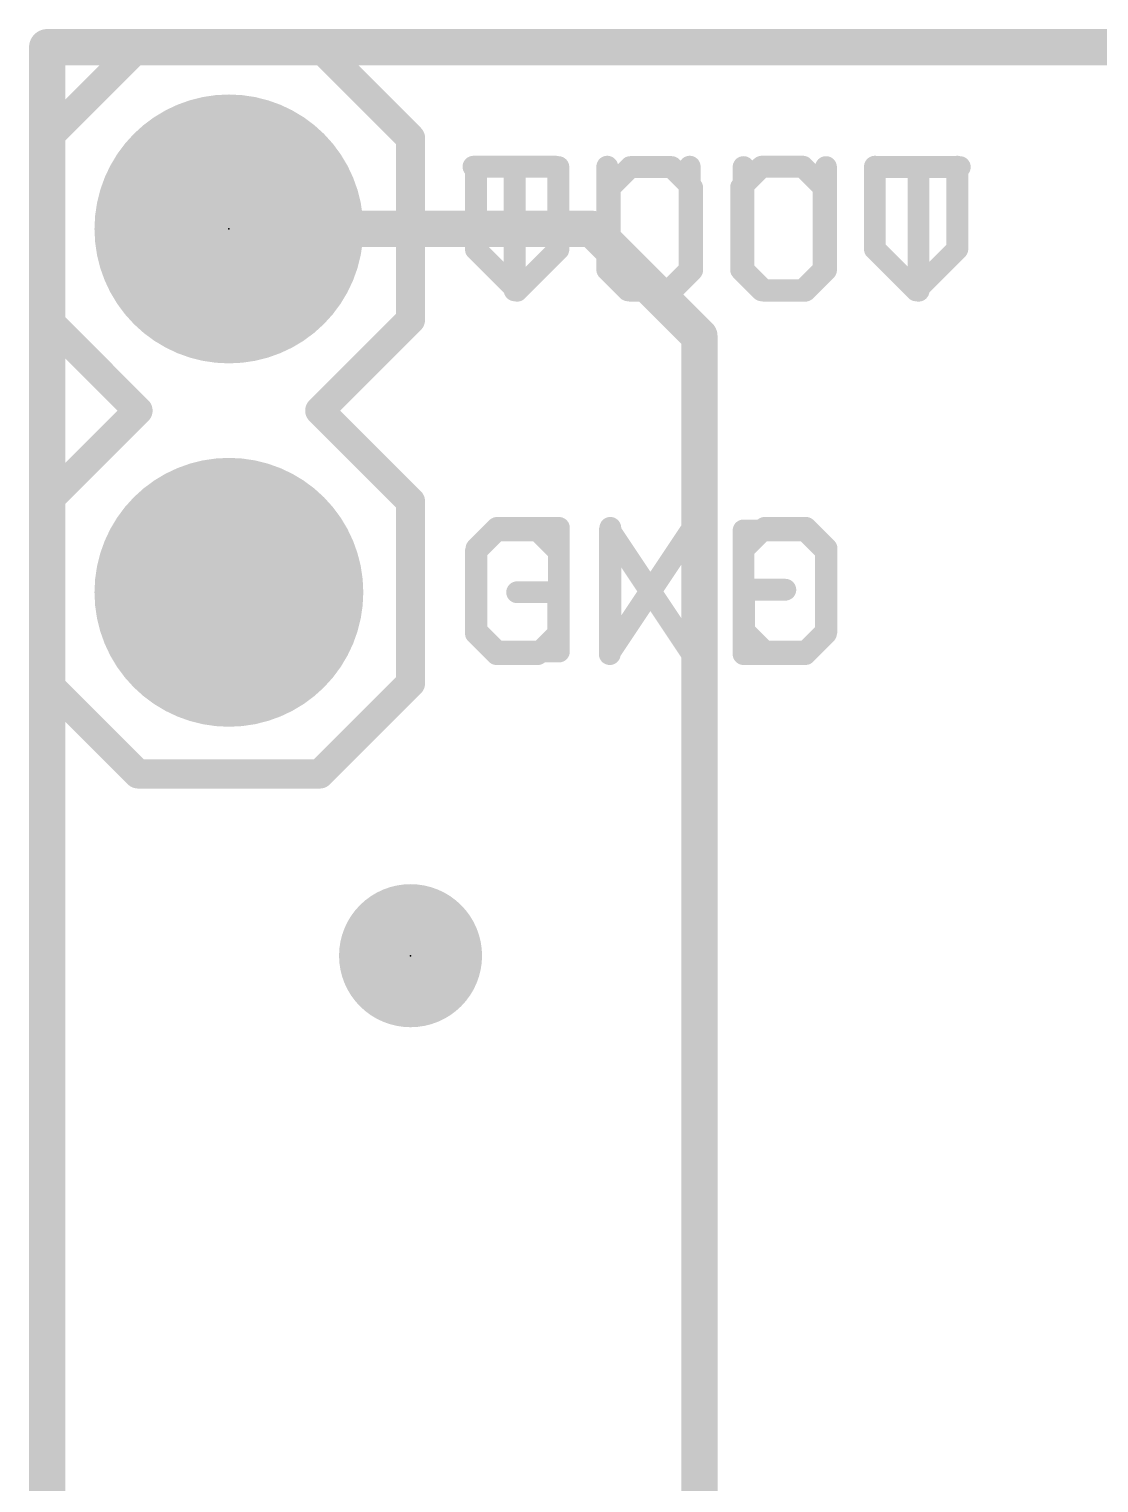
# Model space of a CAD drawing. Extents: x -4.1 to 20.4, y -14 to 28.1.
# Drawn here: x -0.13 to 7.35, y 17.9 to 28.07 of the extents above; entities that cross this region are included whole.
import ezdxf

# ---------------------------------------------------------------- set-up
doc = ezdxf.new("R2010")
doc.units = 0
for name, color, linetype in [('1', 12, 'CONTINUOUS'), ('16', 132, 'CONTINUOUS'), ('17', 110, 'CONTINUOUS'), ('20', 53, 'CONTINUOUS'), ('21', 41, 'CONTINUOUS'), ('22', 40, 'CONTINUOUS'), ('23', 53, 'CONTINUOUS'), ('51', 53, 'CONTINUOUS')]:
    doc.layers.add(name, color=color, linetype=linetype)

# ---------------------------------------------------------------- blocks, each defined once
blk = doc.blocks.new('PIE')
at = {"const_width": 0.5}
blk.add_lwpolyline([(0, -0.25, 1), (0, 0.25, 1), (0, -0.25)], format="xyb", dxfattribs=at)
blk = doc.blocks.new('RECT')
blk.add_solid([(-0.5, -0.5), (0.5, -0.5), (-0.5, 0.5), (0.5, 0.5)])
blk = doc.blocks.new('ROUNDP')
at = {"const_width": 0.5}
blk.add_lwpolyline([(0, -0.25, 1), (0, 0.25, 1), (0, -0.25)], format="xyb", dxfattribs=at)

msp = doc.modelspace()

# ---------------------------------------------------------------- linework, layer by layer
at = {"layer": '1', "const_width": 0.254}
for points in [[(0, 0), (0, 27.94)], [(0, 27.94), (20.32, 27.94)], [(3.81, 26.67), (1.27, 26.67)], [(4.5593, 25.9207), (3.81, 26.67)], [(4.5593, 16.0503), (4.5593, 25.9207)]]:
    msp.add_lwpolyline(points, dxfattribs=at)
at = {"layer": '1', "const_width": 0.127}
for points in [[(0.0635, 27.94, 1), (-0.0635, 27.94)], [(0, 28.0035, 1), (0, 27.8765)], [(1.27, 26.7335, 1), (1.27, 26.6065)], [(3.8549, 26.7149, 1), (3.7651, 26.6251)], [(3.81, 26.6065, 1), (3.81, 26.7335)], [(4.6228, 25.9207, 1), (4.4958, 25.9207)], [(4.5144, 25.8758, 1), (4.6042, 25.9656)]]:
    msp.add_lwpolyline(points, format="xyb", dxfattribs=at)
at = {"layer": '16', "const_width": 0.254}
for points in [[(0, 0), (0, 27.94)], [(0, 27.94), (20.32, 27.94)]]:
    msp.add_lwpolyline(points, dxfattribs=at)
at = {"layer": '16', "const_width": 0.127}
for points in [[(0.0635, 27.94, 1), (-0.0635, 27.94)], [(0, 28.0035, 1), (0, 27.8765)]]:
    msp.add_lwpolyline(points, format="xyb", dxfattribs=at)
at = {"layer": '20', "const_width": 0.254}
for points in [[(0, 0), (0, 27.94)], [(0, 27.94), (20.32, 27.94)]]:
    msp.add_lwpolyline(points, dxfattribs=at)
at = {"layer": '20', "const_width": 0.127}
for points in [[(0.0635, 27.94, 1), (-0.0635, 27.94)], [(0, 28.0035, 1), (0, 27.8765)]]:
    msp.add_lwpolyline(points, format="xyb", dxfattribs=at)
at = {"layer": '21'}
for points, const_width in [([(0.635, 27.94), (0, 27.305)], 0.2032), ([(1.905, 27.94), (0.635, 27.94)], 0.2032), ([(2.54, 27.305), (1.905, 27.94)], 0.2032), ([(0, 26.035), (0, 27.305)], 0.2032), ([(2.54, 27.305), (2.54, 26.035)], 0.2032), ([(2.9972, 27.1025), (2.9972, 26.5263)], 0.1524), ([(3.5734, 26.5263), (3.5734, 27.1025)], 0.1524), ([(4.0768, 27.1025), (3.9327, 26.9585)], 0.1524), ([(4.3649, 27.1025), (4.0768, 27.1025)], 0.1524), ([(4.5089, 26.9585), (4.3649, 27.1025)], 0.1524), ([(4.8682, 27.1025), (4.8682, 26.3823)], 0.1524), ([(5.4445, 26.3823), (5.4445, 27.1025)], 0.1524), ([(5.8038, 27.1025), (6.38, 27.1025)], 0.1524), ([(6.0919, 26.2382), (6.0919, 27.1025)], 0.1524), ([(3.9327, 26.9585), (3.9327, 26.3823)], 0.1524), ([(4.5089, 26.3823), (4.5089, 26.9585)], 0.1524), ([(2.9972, 26.5263), (3.2853, 26.2382)], 0.1524), ([(3.2853, 26.2382), (3.5734, 26.5263)], 0.1524), ([(3.9327, 26.3823), (4.0768, 26.2382)], 0.1524), ([(4.3649, 26.2382), (4.5089, 26.3823)], 0.1524), ([(4.8682, 26.3823), (5.0123, 26.2382)], 0.1524), ([(5.3004, 26.2382), (5.4445, 26.3823)], 0.1524), ([(4.0768, 26.2382), (4.3649, 26.2382)], 0.1524), ([(5.0123, 26.2382), (5.3004, 26.2382)], 0.1524), ([(0.635, 25.4), (0, 26.035)], 0.2032), ([(2.54, 26.035), (1.905, 25.4)], 0.2032), ([(0, 24.765), (0.635, 25.4)], 0.2032), ([(1.905, 25.4), (2.54, 24.765)], 0.2032), ([(0, 23.495), (0, 24.765)], 0.2032), ([(2.54, 24.765), (2.54, 23.495)], 0.2032), ([(3.1413, 24.5625), (2.9972, 24.4185)], 0.1524), ([(3.1413, 24.5625), (2.9972, 24.4185)], 0.1524), ([(3.4294, 24.5625), (3.1413, 24.5625)], 0.1524), ([(3.4294, 24.5625), (3.1413, 24.5625)], 0.1524), ([(3.5734, 24.4185), (3.4294, 24.5625)], 0.1524), ([(3.5734, 24.4185), (3.4294, 24.5625)], 0.1524), ([(3.9327, 23.6982), (3.9327, 24.5625)], 0.1524), ([(3.9327, 24.5625), (4.5089, 23.6982)], 0.1524), ([(3.9327, 23.6982), (3.9327, 24.5625)], 0.1524), ([(3.9327, 24.5625), (4.5089, 23.6982)], 0.1524), ([(4.5089, 23.6982), (4.5089, 24.5625)], 0.1524), ([(4.5089, 23.6982), (4.5089, 24.5625)], 0.1524), ([(4.8682, 24.5625), (4.8682, 23.6982)], 0.1524), ([(5.3004, 24.5625), (4.8682, 24.5625)], 0.1524), ([(4.8682, 24.5625), (4.8682, 23.6982)], 0.1524), ([(5.3004, 24.5625), (4.8682, 24.5625)], 0.1524), ([(5.4445, 24.4185), (5.3004, 24.5625)], 0.1524), ([(5.4445, 24.4185), (5.3004, 24.5625)], 0.1524), ([(2.9972, 24.4185), (2.9972, 23.8423)], 0.1524), ([(2.9972, 24.4185), (2.9972, 23.8423)], 0.1524), ([(5.4445, 23.8423), (5.4445, 24.4185)], 0.1524), ([(5.4445, 23.8423), (5.4445, 24.4185)], 0.1524), ([(3.5734, 24.1304), (3.2853, 24.1304)], 0.1524), ([(3.5734, 24.1304), (3.2853, 24.1304)], 0.1524), ([(3.5734, 23.8423), (3.5734, 24.1304)], 0.1524), ([(3.5734, 23.8423), (3.5734, 24.1304)], 0.1524), ([(2.9972, 23.8423), (3.1413, 23.6982)], 0.1524), ([(2.9972, 23.8423), (3.1413, 23.6982)], 0.1524), ([(3.4294, 23.6982), (3.5734, 23.8423)], 0.1524), ([(3.4294, 23.6982), (3.5734, 23.8423)], 0.1524), ([(5.3004, 23.6982), (5.4445, 23.8423)], 0.1524), ([(5.3004, 23.6982), (5.4445, 23.8423)], 0.1524), ([(3.1413, 23.6982), (3.4294, 23.6982)], 0.1524), ([(3.1413, 23.6982), (3.4294, 23.6982)], 0.1524), ([(4.8682, 23.6982), (5.3004, 23.6982)], 0.1524), ([(4.8682, 23.6982), (5.3004, 23.6982)], 0.1524), ([(0.635, 22.86), (0, 23.495)], 0.2032), ([(2.54, 23.495), (1.905, 22.86)], 0.2032), ([(1.905, 22.86), (0.635, 22.86)], 0.2032)]:
    msp.add_lwpolyline(points, dxfattribs=dict(at, const_width=const_width))
for points, const_width in [([(0.635, 27.9908, 1), (0.635, 27.8892)], 0.1016), ([(0.6709, 27.9041, 1), (0.5991, 27.9759)], 0.1016), ([(1.9409, 27.9759, 1), (1.8691, 27.9041)], 0.1016), ([(1.905, 27.8892, 1), (1.905, 27.9908)], 0.1016), ([(0.0508, 27.305, 1), (-0.0508, 27.305)], 0.1016), ([(-0.0359, 27.3409, 1), (0.0359, 27.2691)], 0.1016), ([(2.5908, 27.305, 1), (2.4892, 27.305)], 0.1016), ([(2.5041, 27.2691, 1), (2.5759, 27.3409)], 0.1016), ([(3.0353, 27.1025, 1), (2.9591, 27.1025)], 0.0762), ([(3.6115, 27.1025, 1), (3.5353, 27.1025)], 0.0762), ([(4.0768, 27.1406, 1), (4.0768, 27.0644)], 0.0762), ([(4.1037, 27.0756, 1), (4.0498, 27.1295)], 0.0762), ([(4.3918, 27.1295, 1), (4.3379, 27.0756)], 0.0762), ([(4.3649, 27.0644, 1), (4.3649, 27.1406)], 0.0762), ([(4.9063, 27.1025, 1), (4.8301, 27.1025)], 0.0762), ([(5.4826, 27.1025, 1), (5.4064, 27.1025)], 0.0762), ([(5.8038, 27.1406, 1), (5.8038, 27.0644)], 0.0762), ([(6.13, 27.1025, 1), (6.0538, 27.1025)], 0.0762), ([(6.38, 27.0644, 1), (6.38, 27.1406)], 0.0762), ([(3.9708, 26.9585, 1), (3.8946, 26.9585)], 0.0762), ([(4.547, 26.9585, 1), (4.4708, 26.9585)], 0.0762), ([(3.9058, 26.9854, 1), (3.9597, 26.9315)], 0.0762), ([(4.482, 26.9315, 1), (4.5359, 26.9854)], 0.0762), ([(3.0241, 26.5533, 1), (2.9703, 26.4994)], 0.0762), ([(2.9591, 26.5263, 1), (3.0353, 26.5263)], 0.0762), ([(3.5353, 26.5263, 1), (3.6115, 26.5263)], 0.0762), ([(3.6004, 26.4994, 1), (3.5465, 26.5533)], 0.0762), ([(3.9597, 26.4092, 1), (3.9058, 26.3553)], 0.0762), ([(4.5359, 26.3553, 1), (4.482, 26.4092)], 0.0762), ([(4.8952, 26.4092, 1), (4.8413, 26.3553)], 0.0762), ([(5.4714, 26.3553, 1), (5.4175, 26.4092)], 0.0762), ([(3.8946, 26.3823, 1), (3.9708, 26.3823)], 0.0762), ([(4.4708, 26.3823, 1), (4.547, 26.3823)], 0.0762), ([(4.8301, 26.3823, 1), (4.9063, 26.3823)], 0.0762), ([(5.4064, 26.3823, 1), (5.4826, 26.3823)], 0.0762), ([(3.2584, 26.2651, 1), (3.3123, 26.2113)], 0.0762), ([(3.2584, 26.2113, 1), (3.3123, 26.2651)], 0.0762), ([(4.0768, 26.2763, 1), (4.0768, 26.2001)], 0.0762), ([(4.0498, 26.2113, 1), (4.1037, 26.2651)], 0.0762), ([(4.3379, 26.2651, 1), (4.3918, 26.2113)], 0.0762), ([(4.3649, 26.2001, 1), (4.3649, 26.2763)], 0.0762), ([(5.0123, 26.2763, 1), (5.0123, 26.2001)], 0.0762), ([(4.9854, 26.2113, 1), (5.0392, 26.2651)], 0.0762), ([(5.2735, 26.2651, 1), (5.3273, 26.2113)], 0.0762), ([(5.3004, 26.2001, 1), (5.3004, 26.2763)], 0.0762), ([(6.0538, 26.2382, 1), (6.13, 26.2382)], 0.0762), ([(0.0359, 26.0709, 1), (-0.0359, 25.9991)], 0.1016), ([(2.5759, 25.9991, 1), (2.5041, 26.0709)], 0.1016), ([(-0.0508, 26.035, 1), (0.0508, 26.035)], 0.1016), ([(2.4892, 26.035, 1), (2.5908, 26.035)], 0.1016), ([(0.6709, 25.3641, 1), (0.5991, 25.4359)], 0.1016), ([(0.5991, 25.3641, 1), (0.6709, 25.4359)], 0.1016), ([(1.9409, 25.4359, 1), (1.8691, 25.3641)], 0.1016), ([(1.8691, 25.4359, 1), (1.9409, 25.3641)], 0.1016), ([(0.0508, 24.765, 1), (-0.0508, 24.765)], 0.1016), ([(-0.0359, 24.8009, 1), (0.0359, 24.7291)], 0.1016), ([(2.5908, 24.765, 1), (2.4892, 24.765)], 0.1016), ([(2.5041, 24.7291, 1), (2.5759, 24.8009)], 0.1016), ([(3.1413, 24.6006, 1), (3.1413, 24.5244)], 0.0762), ([(3.1413, 24.6006, 1), (3.1413, 24.5244)], 0.0762), ([(3.1682, 24.5356, 1), (3.1143, 24.5895)], 0.0762), ([(3.1682, 24.5356, 1), (3.1143, 24.5895)], 0.0762), ([(3.4563, 24.5895, 1), (3.4024, 24.5356)], 0.0762), ([(3.4563, 24.5895, 1), (3.4024, 24.5356)], 0.0762), ([(3.4294, 24.5244, 1), (3.4294, 24.6006)], 0.0762), ([(3.4294, 24.5244, 1), (3.4294, 24.6006)], 0.0762), ([(3.9644, 24.5837, 1), (3.901, 24.5414)], 0.0762), ([(3.9644, 24.5837, 1), (3.901, 24.5414)], 0.0762), ([(3.9708, 24.5625, 1), (3.8946, 24.5625)], 0.0762), ([(3.9708, 24.5625, 1), (3.8946, 24.5625)], 0.0762), ([(4.547, 24.5625, 1), (4.4708, 24.5625)], 0.0762), ([(4.547, 24.5625, 1), (4.4708, 24.5625)], 0.0762), ([(4.9063, 24.5625, 1), (4.8301, 24.5625)], 0.0762), ([(4.8682, 24.6006, 1), (4.8682, 24.5244)], 0.0762), ([(4.9063, 24.5625, 1), (4.8301, 24.5625)], 0.0762), ([(4.8682, 24.6006, 1), (4.8682, 24.5244)], 0.0762), ([(5.3273, 24.5895, 1), (5.2735, 24.5356)], 0.0762), ([(5.3273, 24.5895, 1), (5.2735, 24.5356)], 0.0762), ([(5.3004, 24.5244, 1), (5.3004, 24.6006)], 0.0762), ([(5.3004, 24.5244, 1), (5.3004, 24.6006)], 0.0762), ([(3.0353, 24.4185, 1), (2.9591, 24.4185)], 0.0762), ([(3.0353, 24.4185, 1), (2.9591, 24.4185)], 0.0762), ([(5.4826, 24.4185, 1), (5.4064, 24.4185)], 0.0762), ([(5.4826, 24.4185, 1), (5.4064, 24.4185)], 0.0762), ([(2.9703, 24.4454, 1), (3.0241, 24.3915)], 0.0762), ([(2.9703, 24.4454, 1), (3.0241, 24.3915)], 0.0762), ([(3.5465, 24.3915, 1), (3.6004, 24.4454)], 0.0762), ([(3.5465, 24.3915, 1), (3.6004, 24.4454)], 0.0762), ([(5.4175, 24.3915, 1), (5.4714, 24.4454)], 0.0762), ([(5.4175, 24.3915, 1), (5.4714, 24.4454)], 0.0762), ([(3.2853, 24.1685, 1), (3.2853, 24.0923)], 0.0762), ([(3.2853, 24.1685, 1), (3.2853, 24.0923)], 0.0762), ([(3.6115, 24.1304, 1), (3.5353, 24.1304)], 0.0762), ([(3.6115, 24.1304, 1), (3.5353, 24.1304)], 0.0762), ([(3.5734, 24.0923, 1), (3.5734, 24.1685)], 0.0762), ([(3.5734, 24.0923, 1), (3.5734, 24.1685)], 0.0762), ([(3.0241, 23.8692, 1), (2.9703, 23.8153)], 0.0762), ([(3.0241, 23.8692, 1), (2.9703, 23.8153)], 0.0762), ([(3.6004, 23.8153, 1), (3.5465, 23.8692)], 0.0762), ([(3.6004, 23.8153, 1), (3.5465, 23.8692)], 0.0762), ([(5.4714, 23.8153, 1), (5.4175, 23.8692)], 0.0762), ([(5.4714, 23.8153, 1), (5.4175, 23.8692)], 0.0762), ([(2.9591, 23.8423, 1), (3.0353, 23.8423)], 0.0762), ([(2.9591, 23.8423, 1), (3.0353, 23.8423)], 0.0762), ([(3.5353, 23.8423, 1), (3.6115, 23.8423)], 0.0762), ([(3.5353, 23.8423, 1), (3.6115, 23.8423)], 0.0762), ([(5.4064, 23.8423, 1), (5.4826, 23.8423)], 0.0762), ([(5.4064, 23.8423, 1), (5.4826, 23.8423)], 0.0762), ([(3.1413, 23.7363, 1), (3.1413, 23.6601)], 0.0762), ([(3.1413, 23.7363, 1), (3.1413, 23.6601)], 0.0762), ([(3.1143, 23.6713, 1), (3.1682, 23.7251)], 0.0762), ([(3.1143, 23.6713, 1), (3.1682, 23.7251)], 0.0762), ([(3.4024, 23.7251, 1), (3.4563, 23.6713)], 0.0762), ([(3.4024, 23.7251, 1), (3.4563, 23.6713)], 0.0762), ([(3.4294, 23.6601, 1), (3.4294, 23.7363)], 0.0762), ([(3.4294, 23.6601, 1), (3.4294, 23.7363)], 0.0762), ([(3.8946, 23.6982, 1), (3.9708, 23.6982)], 0.0762), ([(3.8946, 23.6982, 1), (3.9708, 23.6982)], 0.0762), ([(4.4708, 23.6982, 1), (4.547, 23.6982)], 0.0762), ([(4.4708, 23.6982, 1), (4.547, 23.6982)], 0.0762), ([(4.4772, 23.6771, 1), (4.5406, 23.7193)], 0.0762), ([(4.4772, 23.6771, 1), (4.5406, 23.7193)], 0.0762), ([(4.8682, 23.7363, 1), (4.8682, 23.6601)], 0.0762), ([(4.8682, 23.7363, 1), (4.8682, 23.6601)], 0.0762), ([(4.8301, 23.6982, 1), (4.9063, 23.6982)], 0.0762), ([(4.8301, 23.6982, 1), (4.9063, 23.6982)], 0.0762), ([(5.2735, 23.7251, 1), (5.3273, 23.6713)], 0.0762), ([(5.2735, 23.7251, 1), (5.3273, 23.6713)], 0.0762), ([(5.3004, 23.6601, 1), (5.3004, 23.7363)], 0.0762), ([(5.3004, 23.6601, 1), (5.3004, 23.7363)], 0.0762), ([(0.0359, 23.5309, 1), (-0.0359, 23.4591)], 0.1016), ([(2.5759, 23.4591, 1), (2.5041, 23.5309)], 0.1016), ([(-0.0508, 23.495, 1), (0.0508, 23.495)], 0.1016), ([(2.4892, 23.495, 1), (2.5908, 23.495)], 0.1016), ([(0.635, 22.9108, 1), (0.635, 22.8092)], 0.1016), ([(0.5991, 22.8241, 1), (0.6709, 22.8959)], 0.1016), ([(1.8691, 22.8959, 1), (1.9409, 22.8241)], 0.1016), ([(1.905, 22.8092, 1), (1.905, 22.9108)], 0.1016)]:
    msp.add_lwpolyline(points, format="xyb", dxfattribs=dict(at, const_width=const_width))
at = {"layer": '22', "const_width": 0.1524}
for points in [[(3.5561, 27.1051), (2.9799, 27.1051)], [(3.268, 26.2407), (3.268, 27.1051)], [(3.9154, 26.3848), (3.9154, 27.1051)], [(4.4917, 27.1051), (4.4917, 26.3848)], [(4.851, 26.961), (4.995, 27.1051)], [(4.995, 27.1051), (5.2831, 27.1051)], [(5.2831, 27.1051), (5.4272, 26.961)], [(5.7865, 26.5289), (5.7865, 27.1051)], [(6.3627, 27.1051), (6.3627, 26.5289)], [(4.851, 26.3848), (4.851, 26.961)], [(5.4272, 26.961), (5.4272, 26.3848)], [(6.0746, 26.2407), (5.7865, 26.5289)], [(6.3627, 26.5289), (6.0746, 26.2407)], [(4.0595, 26.2407), (3.9154, 26.3848)], [(4.4917, 26.3848), (4.3476, 26.2407)], [(4.995, 26.2407), (4.851, 26.3848)], [(5.4272, 26.3848), (5.2831, 26.2407)], [(4.3476, 26.2407), (4.0595, 26.2407)], [(5.2831, 26.2407), (4.995, 26.2407)], [(3.001, 24.4363), (3.1451, 24.5803)], [(3.1451, 24.5803), (3.5773, 24.5803)], [(3.5773, 24.5803), (3.5773, 23.716)], [(4.5128, 24.5803), (3.9366, 23.716)], [(3.9366, 23.716), (3.9366, 24.5803)], [(4.5128, 23.716), (4.5128, 24.5803)], [(4.8721, 24.4363), (5.0161, 24.5803)], [(5.0161, 24.5803), (5.3042, 24.5803)], [(5.3042, 24.5803), (5.4483, 24.4363)], [(3.001, 23.86), (3.001, 24.4363)], [(5.4483, 24.4363), (5.4483, 23.86)], [(4.8721, 23.86), (4.8721, 24.1481)], [(4.8721, 24.1481), (5.1602, 24.1481)], [(3.1451, 23.716), (3.001, 23.86)], [(5.0161, 23.716), (4.8721, 23.86)], [(5.4483, 23.86), (5.3042, 23.716)], [(3.5773, 23.716), (3.1451, 23.716)], [(5.3042, 23.716), (5.0161, 23.716)]]:
    msp.add_lwpolyline(points, dxfattribs=at)
at = {"layer": '22', "const_width": 0.0762}
for points in [[(2.9799, 27.1432, 1), (2.9799, 27.067)], [(3.3061, 27.1051, 1), (3.2299, 27.1051)], [(3.5561, 27.067, 1), (3.5561, 27.1432)], [(3.9535, 27.1051, 1), (3.8773, 27.1051)], [(4.5298, 27.1051, 1), (4.4536, 27.1051)], [(4.995, 27.1432, 1), (4.995, 27.067)], [(5.022, 27.0781, 1), (4.9681, 27.132)], [(5.3101, 27.132, 1), (5.2562, 27.0781)], [(5.2831, 27.067, 1), (5.2831, 27.1432)], [(5.8246, 27.1051, 1), (5.7484, 27.1051)], [(6.4008, 27.1051, 1), (6.3246, 27.1051)], [(4.8891, 26.961, 1), (4.8129, 26.961)], [(5.4653, 26.961, 1), (5.3891, 26.961)], [(4.824, 26.988, 1), (4.8779, 26.9341)], [(5.4002, 26.9341, 1), (5.4541, 26.988)], [(5.8134, 26.5558, 1), (5.7595, 26.5019)], [(5.7484, 26.5289, 1), (5.8246, 26.5289)], [(6.3246, 26.5289, 1), (6.4008, 26.5289)], [(6.3896, 26.5019, 1), (6.3358, 26.5558)], [(3.8773, 26.3848, 1), (3.9535, 26.3848)], [(3.9424, 26.4117, 1), (3.8885, 26.3579)], [(4.4536, 26.3848, 1), (4.5298, 26.3848)], [(4.5186, 26.3579, 1), (4.4647, 26.4117)], [(4.8779, 26.4117, 1), (4.824, 26.3579)], [(4.8129, 26.3848, 1), (4.8891, 26.3848)], [(5.3891, 26.3848, 1), (5.4653, 26.3848)], [(5.4541, 26.3579, 1), (5.4002, 26.4117)], [(3.2299, 26.2407, 1), (3.3061, 26.2407)], [(4.0595, 26.2788, 1), (4.0595, 26.2026)], [(4.0326, 26.2138, 1), (4.0864, 26.2677)], [(4.3207, 26.2677, 1), (4.3745, 26.2138)], [(4.3476, 26.2026, 1), (4.3476, 26.2788)], [(4.995, 26.2788, 1), (4.995, 26.2026)], [(4.9681, 26.2138, 1), (5.022, 26.2677)], [(5.2562, 26.2677, 1), (5.3101, 26.2138)], [(5.2831, 26.2026, 1), (5.2831, 26.2788)], [(6.0476, 26.2677, 1), (6.1015, 26.2138)], [(6.0476, 26.2138, 1), (6.1015, 26.2677)], [(3.1451, 24.6184, 1), (3.1451, 24.5422)], [(3.172, 24.5534, 1), (3.1182, 24.6073)], [(3.6154, 24.5803, 1), (3.5392, 24.5803)], [(3.5773, 24.5422, 1), (3.5773, 24.6184)], [(3.9747, 24.5803, 1), (3.8985, 24.5803)], [(4.5509, 24.5803, 1), (4.4747, 24.5803)], [(4.5445, 24.5592, 1), (4.4811, 24.6014)], [(5.0161, 24.6184, 1), (5.0161, 24.5422)], [(5.0431, 24.5534, 1), (4.9892, 24.6073)], [(5.3312, 24.6073, 1), (5.2773, 24.5534)], [(5.3042, 24.5422, 1), (5.3042, 24.6184)], [(3.0391, 24.4363, 1), (2.9629, 24.4363)], [(2.9741, 24.4632, 1), (3.028, 24.4093)], [(4.8451, 24.4632, 1), (4.899, 24.4093)], [(5.4864, 24.4363, 1), (5.4102, 24.4363)], [(5.4214, 24.4093, 1), (5.4752, 24.4632)], [(4.9102, 24.1481, 1), (4.834, 24.1481)], [(4.8721, 24.1862, 1), (4.8721, 24.11)], [(5.1602, 24.11, 1), (5.1602, 24.1862)], [(3.028, 23.887, 1), (2.9741, 23.8331)], [(2.9629, 23.86, 1), (3.0391, 23.86)], [(4.899, 23.887, 1), (4.8451, 23.8331)], [(4.834, 23.86, 1), (4.9102, 23.86)], [(5.4102, 23.86, 1), (5.4864, 23.86)], [(5.4752, 23.8331, 1), (5.4214, 23.887)], [(3.1451, 23.7541, 1), (3.1451, 23.6779)], [(3.1182, 23.689, 1), (3.172, 23.7429)], [(3.5773, 23.6779, 1), (3.5773, 23.7541)], [(5.0161, 23.7541, 1), (5.0161, 23.6779)], [(4.9892, 23.689, 1), (5.0431, 23.7429)], [(5.2773, 23.7429, 1), (5.3312, 23.689)], [(5.3042, 23.6779, 1), (5.3042, 23.7541)], [(3.5392, 23.716, 1), (3.6154, 23.716)], [(3.9049, 23.7371, 1), (3.9683, 23.6948)], [(3.8985, 23.716, 1), (3.9747, 23.716)], [(4.4747, 23.716, 1), (4.5509, 23.716)]]:
    msp.add_lwpolyline(points, format="xyb", dxfattribs=at)
at = {"layer": '23'}
for p in [(1.27, 26.67), (2.54, 21.59)]:
    msp.add_point(p, dxfattribs=at)

# ---------------------------------------------------------------- block references
at = {"layer": '1'}
msp.add_blockref('PIE', (2.54, 21.59), dxfattribs=at)
at = {"layer": '17', "xscale": 1.8796, "yscale": 1.8796}
for p in [(1.27, 26.67), (1.27, 26.67), (1.27, 24.13), (1.27, 24.13)]:
    msp.add_blockref('ROUNDP', p, dxfattribs=at)
at = {"layer": '51', "xscale": 0.508, "yscale": 0.508, "rotation": 270}
for p in [(1.27, 26.67), (1.27, 24.13)]:
    msp.add_blockref('RECT', p, dxfattribs=at)

doc.saveas('drawing.dxf')
